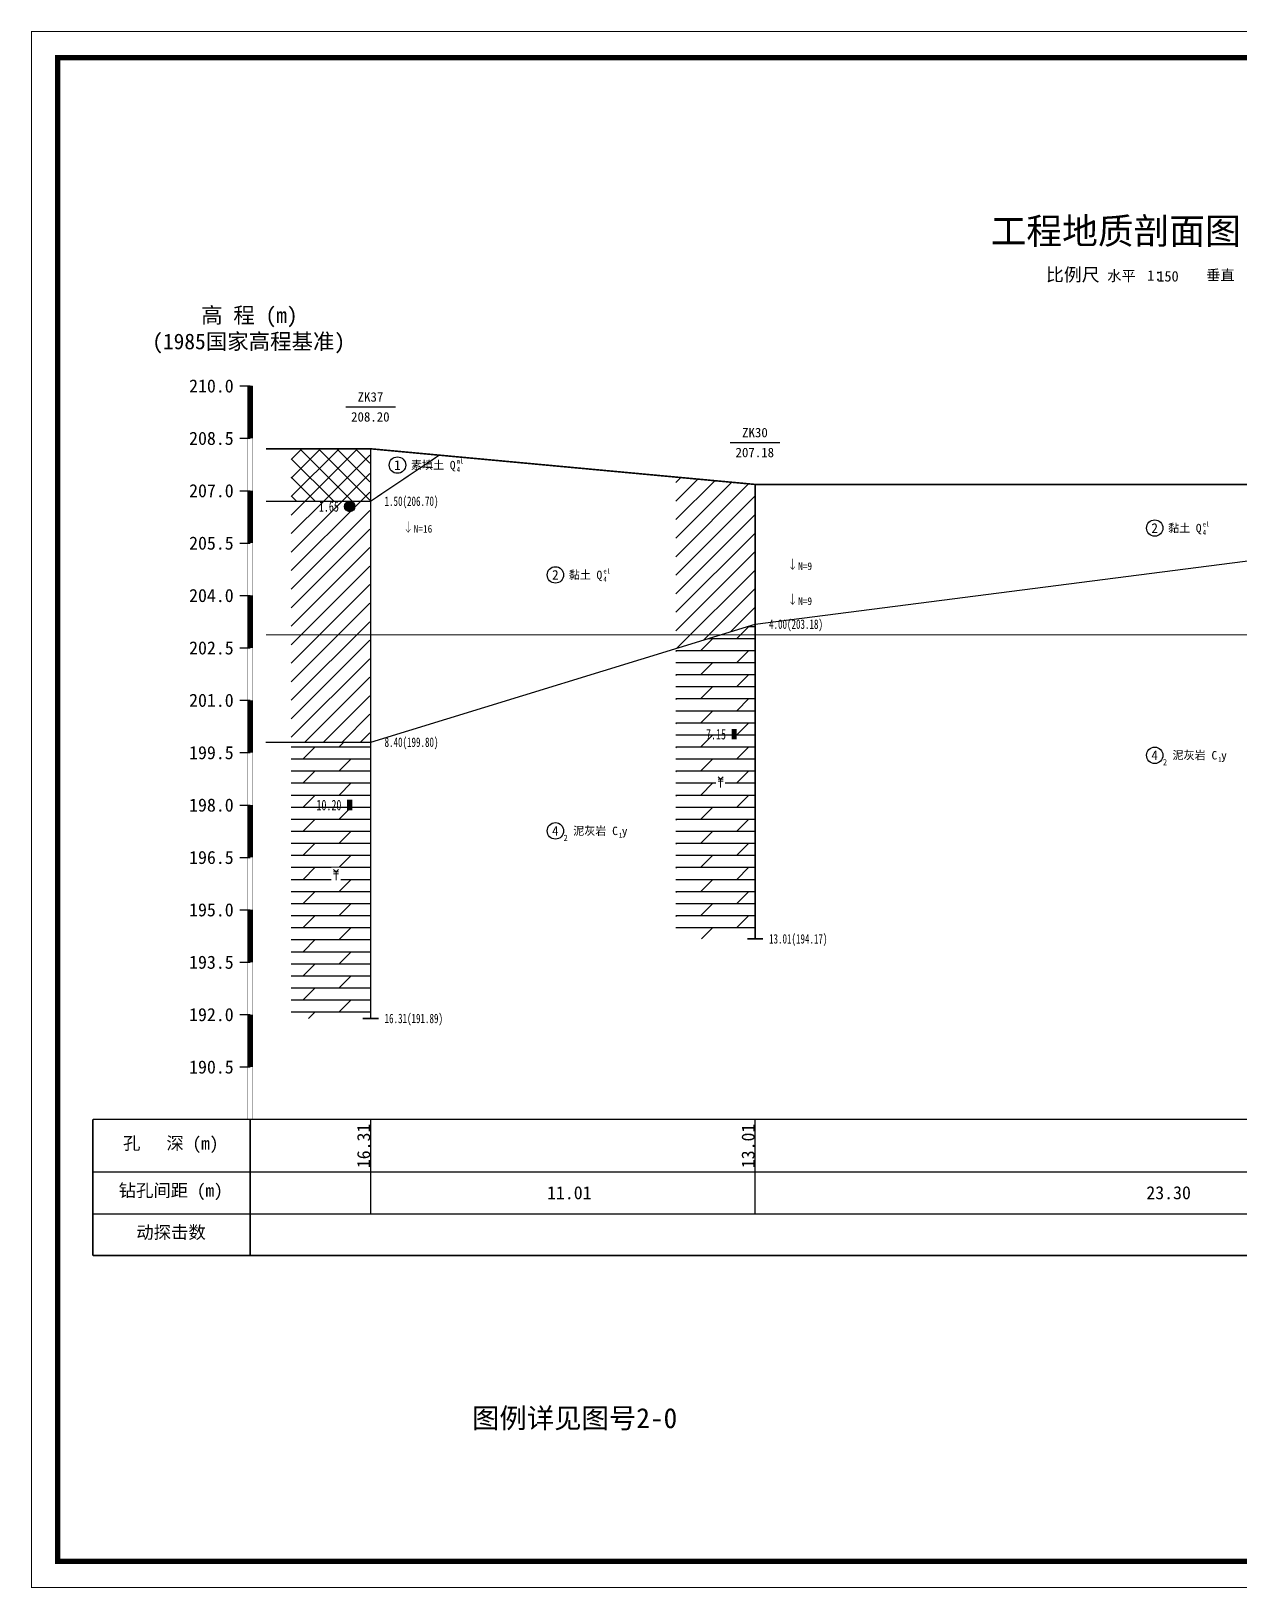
# Model space of a CAD drawing. Header units: millimetres. Extents: x -255 to 9196, y 129 to 426.
# Drawn here: x 8345.4 to 8576.1, y 129.3 to 426.4 of the extents above; entities that cross this region are included whole.
import ezdxf
from ezdxf.enums import TextEntityAlignment as Align

# ---------------------------------------------------------------- set-up
doc = ezdxf.new("R2010")
doc.units = ezdxf.units.MM
doc.linetypes.add('sx', pattern=[10, 5, 0, 5, 0])
for name, color, linetype in [('GiCAD_PouMian', 7, 'Continuous'), ('GICAD_QUYANG', 7, 'Continuous'), ('地质-图框', 7, 'Continuous'), ('地质-地层符号', 3, 'Continuous'), ('地质-地层线', 7, 'Continuous'), ('地质-地面线', 7, 'Continuous'), ('地质-填充花纹', 4, 'Continuous'), ('地质-文字', 7, 'Continuous'), ('地质-标注栏', 7, 'Continuous'), ('地质-标贯', 7, 'Continuous'), ('地质-钻孔', 7, 'Continuous')]:
    doc.layers.add(name, color=color, linetype=linetype)
doc.layers.add('不打印', color=7, linetype='Continuous', plot=False)
doc.styles.add('LZ_FONTS_FS', font='simfang.ttf', dxfattribs={"width": 0.7})
doc.styles.add('LZ_PMT_LINE', font='', dxfattribs={"height": 2})
doc.styles.get("Standard").update_dxf_attribs({"font": 'simfang.ttf', "height": 2.5})
doc.styles.add('地层编号', font='', dxfattribs={"width": 0.7, "height": 1.85})
doc.styles.add('层底标注', font='', dxfattribs={"width": 0.7, "height": 1.8})
doc.styles.add('岩土名称', font='simfang.ttf', dxfattribs={"width": 0.7, "height": 1.55})
doc.styles.add('时代', font='', dxfattribs={"width": 0.7, "height": 1.6})
doc.styles.add('标注栏数据', font='simfang.ttf', dxfattribs={"width": 0.7, "height": 2.5})
doc.styles.add('标注栏项目', font='simfang.ttf', dxfattribs={"width": 0.7, "height": 3})
doc.styles.add('标贯动探', font='', dxfattribs={"width": 0.7, "height": 1.45})
doc.styles.add('标题', font='simfang.ttf', dxfattribs={"width": 0.7, "height": 8})
doc.styles.add('钻孔标注', font='', dxfattribs={"width": 0.7, "height": 1.8})
doc.styles.add('高程系统', font='simfang.ttf', dxfattribs={"width": 0.7, "height": 3})
doc.styles.get('LZ_PMT_LINE').set_extended_font_data('SimSun')
doc.styles.get('地层编号').set_extended_font_data('FangSong_GB2312')
doc.styles.get('层底标注').set_extended_font_data('FangSong_GB2312')
doc.styles.get('时代').set_extended_font_data('FangSong_GB2312')
doc.styles.get('标贯动探').set_extended_font_data('FangSong_GB2312')
doc.styles.get('钻孔标注').set_extended_font_data('FangSong_GB2312')
doc.linetypes.add('bzhjcx', pattern='A,0.001,[2,XX1.shx,S=1,R=0,X=1,Y=0],-2', length=2.001)
doc.linetypes.add('swx', pattern='A,7,-1.5,["●",LZ_PMT_LINE,S=0.05,R=0,X=0,Y=0],-1.5', length=10)
pattern_1 = [(0, (0, 0), (0, 2.3), []), (45, (0, 0), (4e-16, 4.5999997), [3.252691, -6.5053825])]
pattern_2 = [(45, (0, 0), (-1.76776695, 1.76776695), [])]

# ---------------------------------------------------------------- blocks, each defined once
blk = doc.blocks.new('WipeoutBlock')
blk.add_wipeout([(0, 0), (0, 1), (1, 1), (1, 0)])
blk = doc.blocks.new('FHzhong.dwg')
at = {"color": 1, "lineweight": 0}
for p, q in [((1.06, 1.62), (0.57, 2.04)), ((0.57, 1.62), (1.53, 1.62)), ((0.57, 1.25), (1.53, 1.25)), ((1.05, 0), (1.05, 1.62)), ((1.06, 1.62), (1.53, 2.04))]:
    blk.add_line(p, q, dxfattribs=at)
blk = doc.blocks.new('gkqy_yuan.dwg不标1')
at = {"layer": 'GiCAD_PouMian'}
h = blk.add_hatch(color=1, dxfattribs=at)
edge = h.paths.add_edge_path()
edge.add_arc((0, 0), 1, 0, 360)
at = {"layer": 'GICAD_QUYANG', "color": 1}
blk.add_circle((0, 0), 1, dxfattribs=at)
blk = doc.blocks.new('gkqy_yan.dwg不标1', base_point=(0, -1))
at = {"color": 1}
blk.add_solid([(-0.5, -2), (-0.5, 0), (0.5, -2), (0.5, 0)], dxfattribs=at)
blk = doc.blocks.new('gkbgfh')
at = {"linetype": 'Continuous'}
blk.add_wipeout([(-0.23, -0.2), (1.12, -0.2), (1.12, 2.33), (-0.23, 2.33)], dxfattribs=at).dxf.layer = '地质-标贯'
at = {"color": 1, "const_width": 0.1}
for points in [[(0.01, 0.61), (0.46, 0.08), (0.88, 0.64)], [(0.46, 2.13), (0.46, 0.08)]]:
    blk.add_lwpolyline(points, dxfattribs=at)

msp = doc.modelspace()

# ---------------------------------------------------------------- hatches: boundary and pattern name
at = {"layer": '地质-填充花纹', "linetype": 'Continuous'}
h = msp.add_hatch(dxfattribs=at)
h.set_pattern_fill('GKSTT', scale=0.5, style=0, pattern_type=2)
h.set_pattern_definition([(45, (0, 0), (-1.76776695, 1.76776695), []), (135, (0, 0), (-1.76776695, -1.76776695), [])])
h.paths.add_polyline_path([(8410.06, 336.69), (8395.06, 336.69), (8395.06, 346.69), (8410.06, 346.69)])
h = msp.add_hatch(dxfattribs=at)
h.set_pattern_fill('GKNXT', scale=0.5, style=0, pattern_type=2)
h.set_pattern_definition(pattern_2)
h.paths.add_polyline_path([(8483.43, 339.9), (8483.43, 313.18), (8468.43, 308.57), (8468.43, 341.29)])
h = msp.add_hatch(dxfattribs=at)
h.set_pattern_fill('GKNXT', scale=0.5, style=0, pattern_type=2)
h.set_pattern_definition(pattern_2)
h.paths.add_polyline_path([(8410.06, 290.69), (8395.06, 290.69), (8395.06, 336.69), (8410.06, 336.69)])
h = msp.add_hatch(dxfattribs=at)
h.set_pattern_fill('GKNHY1', scale=0.5, style=0, pattern_type=2)
h.set_pattern_definition(pattern_1)
h.paths.add_polyline_path([(8483.43, 253.16), (8468.43, 253.16), (8468.43, 308.57), (8483.43, 313.18)])
h = msp.add_hatch(dxfattribs=at)
h.set_pattern_fill('GKNHY1', scale=0.5, style=0, pattern_type=2)
h.set_pattern_definition(pattern_1)
h.paths.add_polyline_path([(8410.06, 237.96), (8395.06, 237.96), (8395.06, 290.69), (8410.06, 290.69)])

# ---------------------------------------------------------------- linework, layer by layer
at = {"color": 6, "linetype": 'swx', "const_width": 0.2, "flags": 128}
msp.add_lwpolyline([(8390.21, 311.19), (8743.78, 311.19)], dxfattribs=at)
at = {"layer": '地质-地层符号', "color": 7, "linetype": 'Continuous'}
for centre in [(8415.32, 343.58), (8559.83, 331.56), (8445.46, 322.62), (8559.83, 288.19), (8445.46, 273.76)]:
    msp.add_ellipse(centre, major_axis=(0, 1.57), ratio=1, dxfattribs=at)
at = {"layer": '地质-地层线', "color": 4, "const_width": 0.25, "flags": 128}
msp.add_lwpolyline([(8390.21, 336.69), (8410.21, 336.69), (8423.31, 345.48)], dxfattribs=at)
at = {"layer": '地质-地层线', "color": 4, "linetype": 'bzhjcx', "flags": 128}
msp.add_lwpolyline([(8390.21, 290.69), (8410.21, 290.69), (8483.58, 313.22), (8638.94, 333.22), (8723.77, 334.29), (8743.77, 334.29)], dxfattribs=at)
at = {"layer": '地质-地面线', "color": 3, "linetype": 'Continuous', "const_width": 0.3}
msp.add_lwpolyline([(8390.21, 346.69), (8410.21, 346.69), (8483.58, 339.89), (8638.94, 339.89), (8723.77, 338.96), (8743.77, 338.96)], dxfattribs=at)
at = {"layer": '地质-标注栏', "color": 7, "linetype": 'Continuous', "const_width": 0.3}
for points in [[(8357.21, 218.69), (8357.21, 192.69)], [(8357.21, 192.69), (8753.77, 192.69)]]:
    msp.add_lwpolyline(points, dxfattribs=at)
at = {"layer": '地质-标注栏', "color": 7, "linetype": 'Continuous'}
for points in [[(8410.21, 208.69), (8410.21, 218.69)], [(8483.58, 208.69), (8483.58, 218.69)], [(8357.21, 208.69), (8753.77, 208.69)], [(8410.21, 200.69), (8410.21, 208.69)], [(8483.58, 200.69), (8483.58, 208.69)], [(8483.58, 200.69), (8483.58, 208.69)], [(8357.21, 200.69), (8753.77, 200.69)]]:
    msp.add_lwpolyline(points, dxfattribs=at)
at = {"layer": '地质-钻孔', "color": 7, "linetype": 'Continuous'}
for p, q in [((8405.47, 354.69), (8414.94, 354.69)), ((8478.84, 347.89), (8488.31, 347.89))]:
    msp.add_line(p, q, dxfattribs=at)
at = {"layer": '地质-钻孔', "color": 7, "linetype": 'sx', "const_width": 0.3, "flags": 128}
for points in [[(8410.21, 346.69), (8410.21, 237.96)], [(8483.58, 339.89), (8483.58, 253.16)]]:
    msp.add_lwpolyline(points, dxfattribs=at)
at = {"layer": '地质-钻孔', "color": 7, "linetype": 'Continuous', "const_width": 0.3, "flags": 128}
for points in [[(8482.08, 253.16), (8485.08, 253.16)], [(8408.71, 237.96), (8411.71, 237.96)]]:
    msp.add_lwpolyline(points, dxfattribs=at)

# ---------------------------------------------------------------- block references
at = {"layer": 'GICAD_QUYANG', "linetype": 'Continuous'}
for name, p in [('gkqy_yuan.dwg不标1', (8406.21, 335.69)), ('gkqy_yan.dwg不标1', (8479.58, 292.22)), ('gkqy_yan.dwg不标1', (8406.21, 278.69))]:
    msp.add_blockref(name, p, dxfattribs=at)
at = {"layer": '地质-文字', "linetype": 'Continuous', "yscale": 140}
msp.add_blockref('WipeoutBlock', (8386.71, 218.69), dxfattribs=at)

# ---------------------------------------------------------------- texts
at = {"style": 'LZ_FONTS_FS'}
for s, height, p in [('比例尺', 2.5, (8539.08, 378.69, -12.5)), ('水平', 2, (8550.75, 378.71, -12.5)), ('1：', 2, (8558.4, 378.78, -12.5)), ('150', 2, (8560.32, 378.62, -12.5)), ('垂直', 2, (8569.64, 378.86, -12.5))]:
    msp.add_text(s, height=height, dxfattribs=at).set_placement(p)
msp.add_text('图例详见图号2-0', height=3.83).set_placement((8449.13, 159.75), align=Align.CENTER)
at = {"layer": 'GiCAD_PouMian', "color": 7, "style": '标题'}
msp.add_text('工程地质剖面图', height=5, dxfattribs=at).set_placement((8528.52, 385.77))
at = {"layer": 'GICAD_QUYANG', "color": 1, "linetype": 'Continuous', "width": 0.7}
for s, p in [('1.65', (8400.33, 334.69)), ('7.15', (8474.2, 291.22)), ('10.20', (8399.86, 277.69))]:
    msp.add_text(s, height=2, dxfattribs=at).set_placement(p)
at = {"layer": '地质-地层符号', "color": 7, "linetype": 'Continuous', "style": '时代', "width": 0.8}
for s, p in [('ml', (8426.63, 343.85)), ('4', (8426.63, 342.28)), ('el', (8568.99, 331.82)), ('4', (8568.99, 330.26)), ('4', (8454.62, 321.32)), ('el', (8454.62, 322.89)), ('1', (8571.96, 286.89)), ('1', (8457.6, 272.46))]:
    msp.add_text(s, height=0.96, dxfattribs=at).set_placement(p)
at = {"layer": '地质-地层符号', "color": 7, "linetype": 'Continuous'}
for s, height, style, p in [('1', 1.85, '地层编号', (8414.68, 342.66)), ('素填土', 1.55, '岩土名称', (8417.89, 342.81)), ('Q', 1.6, '时代', (8425.32, 342.78)), ('2', 1.85, '地层编号', (8559.19, 330.63)), ('黏土', 1.55, '岩土名称', (8562.39, 330.78)), ('Q', 1.6, '时代', (8567.68, 330.76)), ('2', 1.85, '地层编号', (8444.82, 321.7)), ('黏土', 1.55, '岩土名称', (8448.02, 321.85)), ('Q', 1.6, '时代', (8453.31, 321.82)), ('4', 1.85, '地层编号', (8559.19, 287.27)), ('泥灰岩', 1.55, '岩土名称', (8563.22, 287.42)), ('C', 1.6, '时代', (8570.66, 287.39)), ('y', 1.6, '时代', (8572.5, 287.39)), ('2', 1.2, '地层编号', (8561.39, 286.27)), ('4', 1.85, '地层编号', (8444.82, 272.83)), ('泥灰岩', 1.55, '岩土名称', (8448.85, 272.98)), ('C', 1.6, '时代', (8456.29, 272.96)), ('y', 1.6, '时代', (8458.13, 272.96)), ('2', 1.2, '地层编号', (8447.02, 271.83))]:
    msp.add_text(s, height=height, dxfattribs=dict(at, style=style)).set_placement(p)
at = {"layer": '地质-文字', "color": 7, "linetype": 'Continuous', "style": '高程系统'}
for s, p in [('高 程 (m)', (8377.87, 370.69)), ('(1985国家高程基准)', (8368.53, 365.69))]:
    msp.add_text(s, height=3, dxfattribs=at).set_placement(p)
at = {"layer": '地质-文字', "color": 7, "linetype": 'Continuous', "style": '层底标注', "width": 0.7}
for s, p in [('1.50(206.70)', (8412.86, 335.79)), ('4.00(203.18)', (8486.23, 312.32)), ('8.40(199.80)', (8412.86, 289.79)), ('13.01(194.17)', (8486.23, 252.26)), ('16.31(191.89)', (8412.86, 237.06))]:
    msp.add_text(s, height=1.8, dxfattribs=at).set_placement(p)
at = {"layer": '地质-标注栏', "color": 7, "linetype": 'Continuous', "style": '标注栏数据'}
for s, p in [('16.31', (8410.11, 209.37)), ('13.01', (8483.48, 209.37))]:
    msp.add_text(s, height=2.5, rotation=90, dxfattribs=at).set_placement(p)
at = {"layer": '地质-标注栏', "color": 7, "linetype": 'Continuous', "style": '标注栏项目'}
for s, p in [('孔   深 (m)', (8362.96, 212.19)), ('钻孔间距 (m)', (8362.12, 203.19)), ('动探击数', (8365.48, 195.19))]:
    msp.add_text(s, height=2.43, dxfattribs=at).set_placement(p, align=Align.BOTTOM_LEFT)
at = {"layer": '地质-标注栏', "color": 7, "linetype": 'Continuous', "style": '标注栏数据'}
for s, p in [('11.01', (8443.86, 203.44)), ('23.30', (8558.23, 203.44))]:
    msp.add_text(s, height=2.5, dxfattribs=at).set_placement(p)
at = {"layer": '地质-标贯', "color": 6, "linetype": 'Continuous', "style": '标贯动探', "width": 0.9}
for s, p in [('N=16', (8418.41, 330.69)), ('N=9', (8491.78, 323.56)), ('N=9', (8491.78, 316.89))]:
    msp.add_text(s, height=1.45, dxfattribs=at).set_placement(p)
at = {"layer": '地质-钻孔', "color": 7, "linetype": 'Continuous', "style": '钻孔标注'}
for s, p in [('ZK37', (8407.72, 355.69)), ('208.20', (8406.47, 351.89)), ('ZK30', (8481.09, 348.89)), ('207.18', (8479.84, 345.09))]:
    msp.add_text(s, height=1.8, dxfattribs=at).set_placement(p)

# ---------------------------------------------------------------- next in the draw order: linework, layer by layer
at = {"layer": '地质-文字', "color": 0, "linetype": 'Continuous'}
for p, q in [((8385.21, 358.69), (8387.21, 358.69)), ((8385.21, 348.69), (8387.21, 348.69)), ((8385.21, 338.69), (8387.21, 338.69)), ((8385.21, 328.69), (8387.21, 328.69)), ((8385.21, 318.69), (8387.21, 318.69)), ((8385.21, 308.69), (8387.21, 308.69)), ((8385.21, 298.69), (8387.21, 298.69)), ((8385.21, 288.69), (8387.21, 288.69)), ((8385.21, 278.69), (8387.21, 278.69)), ((8385.21, 268.69), (8387.21, 268.69)), ((8385.21, 258.69), (8387.21, 258.69)), ((8385.21, 248.69), (8387.21, 248.69)), ((8385.21, 238.69), (8387.21, 238.69)), ((8385.21, 228.69), (8387.21, 228.69))]:
    msp.add_line(p, q, dxfattribs=at)
at = {"layer": '地质-文字', "color": 0, "linetype": 'Continuous', "flags": 128}
for points, const_width in [([(8386.71, 358.69), (8387.71, 358.69)], 0.1), ([(8386.71, 358.69), (8386.71, 218.69)], 0.1), ([(8387.21, 358.69), (8387.21, 348.69)], 1), ([(8387.71, 358.69), (8387.71, 218.69)], 0.1), ([(8387.21, 338.69), (8387.21, 328.69)], 1), ([(8387.21, 318.69), (8387.21, 308.69)], 1), ([(8387.21, 298.69), (8387.21, 288.69)], 1), ([(8387.21, 278.69), (8387.21, 268.69)], 1), ([(8387.21, 258.69), (8387.21, 248.69)], 1), ([(8387.21, 238.69), (8387.21, 228.69)], 1), ([(8387.21, 218.69), (8387.21, 218.69)], 1)]:
    msp.add_lwpolyline(points, dxfattribs=dict(at, const_width=const_width))
at = {"layer": '地质-标注栏', "color": 7, "linetype": 'Continuous', "const_width": 0.3}
for points in [[(8357.21, 218.69), (8753.77, 218.69)], [(8387.21, 218.69), (8387.21, 192.69)]]:
    msp.add_lwpolyline(points, dxfattribs=at)

# ---------------------------------------------------------------- next in the draw order: block references
at = {"layer": '地质-填充花纹', "linetype": 'Continuous', "xscale": 1.762031016555556, "yscale": 2.838761826268114}
for p in [(8476.09, 281.62), (8402.72, 263.93)]:
    msp.add_blockref('WipeoutBlock', p, dxfattribs=at)

# ---------------------------------------------------------------- next in the draw order: block references
at = {"layer": '地质-填充花纹', "linetype": 'Continuous'}
for p in [(8475.93, 282.02), (8402.56, 264.32)]:
    msp.add_blockref('FHzhong.dwg', p, dxfattribs=at)
at = {"layer": '地质-文字', "linetype": 'Continuous', "xscale": 9.048648648648305, "yscale": 2.778378378378386}
for p in [(8375.56, 357.44), (8375.56, 347.44), (8375.56, 337.44), (8375.56, 327.44), (8375.56, 317.44), (8375.56, 307.44), (8375.56, 297.44), (8375.56, 287.44), (8375.56, 277.44), (8375.56, 267.44), (8375.56, 257.44), (8375.56, 247.44), (8375.56, 237.44), (8375.56, 227.44)]:
    msp.add_blockref('WipeoutBlock', p, dxfattribs=at)

# ---------------------------------------------------------------- next in the draw order: linework, layer by layer
at = {"layer": '不打印', "linetype": 'Continuous', "const_width": 0.15}
msp.add_lwpolyline([(8345.49, 129.34), (8765.49, 129.34), (8765.49, 426.34), (8345.49, 426.34), (8345.49, 129.34)], dxfattribs=at)
at = {"layer": '地质-图框', "linetype": 'Continuous', "const_width": 1}
msp.add_lwpolyline([(8350.49, 134.34), (8760.49, 134.34), (8760.49, 421.34), (8350.49, 421.34), (8350.49, 134.34), (8760.49, 134.34)], dxfattribs=at)

# ---------------------------------------------------------------- next in the draw order: texts
at = {"layer": '地质-文字', "color": 7, "linetype": 'Continuous', "style": '高程系统'}
for s, p in [('210.0', (8375.56, 357.44)), ('208.5', (8375.56, 347.44)), ('207.0', (8375.56, 337.44)), ('205.5', (8375.56, 327.44)), ('204.0', (8375.56, 317.44)), ('202.5', (8375.56, 307.44)), ('201.0', (8375.56, 297.44)), ('199.5', (8375.56, 287.44)), ('198.0', (8375.56, 277.44)), ('196.5', (8375.56, 267.44)), ('195.0', (8375.56, 257.44)), ('193.5', (8375.56, 247.44)), ('192.0', (8375.56, 237.44)), ('190.5', (8375.56, 227.44))]:
    msp.add_text(s, height=2.5, dxfattribs=at).set_placement(p)

# ---------------------------------------------------------------- next in the draw order: block references
at = {"layer": '地质-标贯', "color": 7, "linetype": 'Continuous'}
for p in [(8416.91, 330.69), (8490.28, 323.56), (8490.28, 316.89)]:
    msp.add_blockref('gkbgfh', p, dxfattribs=at)

doc.saveas('drawing.dxf')
